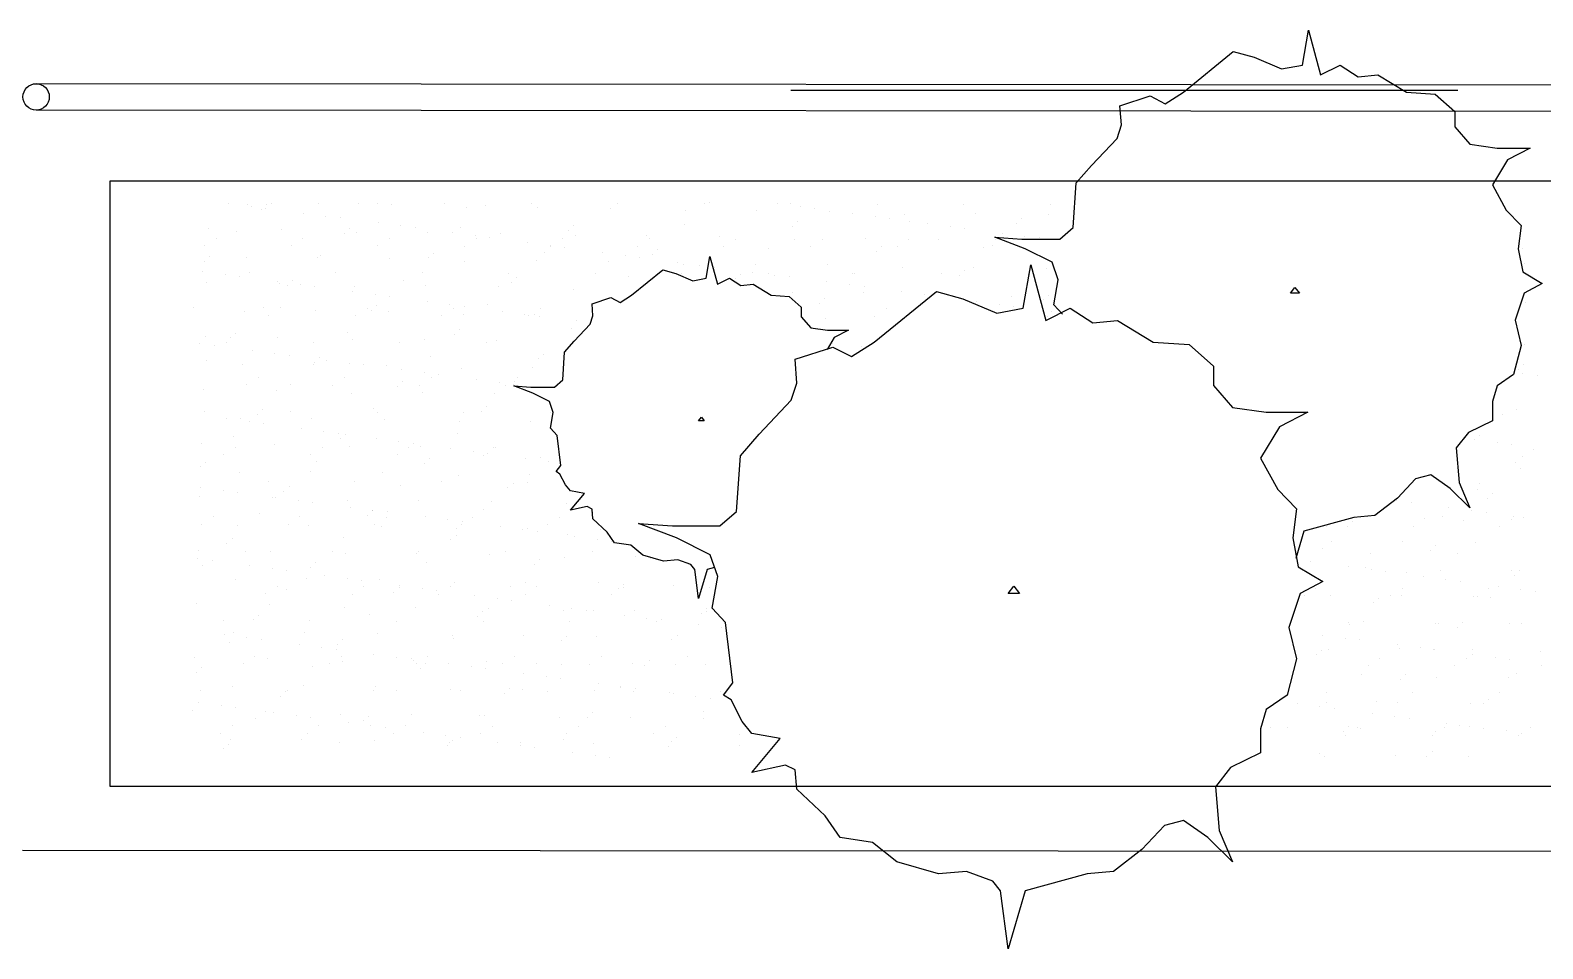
# Model space of a CAD drawing. Header units: inches. Extents: x -173 to 14008, y -3334 to 10368.
# Drawn here: x 12690.5 to 12853.8, y -635.6 to -536.5 of the extents above; entities that cross this region are included whole.
import ezdxf

# ---------------------------------------------------------------- set-up
doc = ezdxf.new("R2010")
doc.units = ezdxf.units.IN
doc.header["$MEASUREMENT"] = 0
doc.layers.add('ARREDI_INTERNI', color=165, linetype='Continuous')
doc.layers.add('PROIEZIONI', color=135, linetype='Continuous')
doc.layers.add('VERDE', color=7, linetype='Continuous', true_color=0x007a1f)

msp = doc.modelspace()

# ---------------------------------------------------------------- linework, layer by layer
at = {"linetype": 'ByBlock'}
for p, q in [((12987.73, -542.49), (12691.18, -542.24)), ((12987.73, -545.32), (12691.18, -545.07))]:
    msp.add_line(p, q, dxfattribs=at)
msp.add_line((13334.29, -625.5), (12689.7, -624.98))
msp.add_lwpolyline([(12978.78, -552.75), (12699.15, -552.75), (12699.15, -618.05), (12978.78, -618.05)], close=True, dxfattribs=at)
msp.add_circle((12691.18, -543.65), 1.42, dxfattribs=at)
at = {"layer": 'ARREDI_INTERNI'}
for p, q in [((12844.64, -542.95), (12772.64, -542.95)), ((12762.68, -578.62), (12762.99, -578.23)), ((12763.29, -578.62), (12762.68, -578.62)), ((12762.99, -578.23), (12763.29, -578.62))]:
    msp.add_line(p, q, dxfattribs=at)
at = {"layer": 'PROIEZIONI', "color": 95, "true_color": 0x499c4e}
for p, q in [((12716.59, -555.11), (12716.59, -555.11)), ((12763.83, -555.03), (12763.83, -555.03)), ((12711.94, -555.12), (12711.94, -555.12)), ((12714.03, -555.23), (12714.03, -555.23)), ((12714.38, -555.44), (12714.38, -555.44)), ((12715.46, -555.76), (12715.46, -555.76)), ((12715.94, -555.65), (12715.94, -555.65)), ((12716.02, -555.26), (12716.02, -555.26)), ((12720.02, -556.19), (12720.02, -556.19)), ((12721.71, -555.2), (12721.71, -555.2)), ((12722.46, -556.51), (12722.46, -556.51)), ((12724.02, -556.71), (12724.02, -556.71)), ((12725.93, -555.13), (12725.93, -555.13)), ((12728.02, -555.15), (12728.02, -555.15)), ((12729.56, -555.3), (12729.56, -555.3)), ((12735.27, -555.14), (12735.27, -555.14)), ((12737.66, -555.59), (12737.66, -555.59)), ((12739.65, -555.4), (12739.65, -555.4)), ((12744.61, -555.16), (12744.61, -555.16)), ((12745.34, -555.55), (12745.34, -555.55)), ((12753.19, -555.65), (12753.19, -555.65)), ((12753.96, -555.18), (12753.96, -555.18)), ((12761.29, -555.95), (12761.29, -555.95)), ((12763.3, -555.19), (12763.3, -555.19)), ((12768.97, -555.91), (12768.97, -555.91)), ((12771.24, -555.16), (12771.24, -555.16)), ((12772.64, -555.21), (12772.64, -555.21)), ((12773.68, -555.48), (12773.68, -555.48)), ((12775.24, -555.69), (12775.24, -555.69)), ((12776.82, -556.01), (12776.82, -556.01)), ((12779.31, -556.22), (12779.31, -556.22)), ((12781.75, -556.55), (12781.75, -556.55)), ((12781.98, -555.23), (12781.98, -555.23)), ((12784.92, -556.3), (12784.92, -556.3)), ((12791.33, -555.24), (12791.33, -555.24)), ((12792.6, -556.26), (12792.6, -556.26)), ((12800.45, -556.36), (12800.45, -556.36)), ((12800.67, -555.26), (12800.67, -555.26)), ((12709.8, -557.91), (12709.8, -557.91)), ((12712.85, -558.16), (12712.85, -558.16)), ((12717.65, -558.01), (12717.65, -558.01)), ((12725.03, -557.89), (12725.03, -557.89)), ((12725.75, -558.3), (12725.75, -558.3)), ((12728.09, -557.25), (12728.09, -557.25)), ((12730.53, -557.57), (12730.53, -557.57)), ((12732.09, -557.78), (12732.09, -557.78)), ((12733.43, -558.27), (12733.43, -558.27)), ((12736.17, -558.31), (12736.17, -558.31)), ((12737.04, -557.79), (12737.04, -557.79)), ((12741.28, -558.37), (12741.28, -558.37)), ((12748.67, -558.03), (12748.67, -558.03)), ((12749.22, -557.52), (12749.22, -557.52)), ((12761.22, -557.42), (12761.22, -557.42)), ((12772.85, -557.66), (12772.85, -557.66)), ((12773.41, -557.15), (12773.41, -557.15)), ((12783.31, -556.75), (12783.31, -556.75)), ((12785.41, -557.05), (12785.41, -557.05)), ((12787.39, -557.29), (12787.39, -557.29)), ((12789.83, -557.61), (12789.83, -557.61)), ((12791.39, -557.81), (12791.39, -557.81)), ((12795.46, -558.35), (12795.46, -558.35)), ((12797.04, -557.29), (12797.04, -557.29)), ((12797.59, -556.78), (12797.59, -556.78)), ((12709.38, -559.7), (12709.38, -559.7)), ((12710.64, -558.9), (12710.64, -558.9)), ((12718.72, -559.72), (12718.72, -559.72)), ((12719.98, -558.91), (12719.98, -558.91)), ((12724.48, -558.4), (12724.48, -558.4)), ((12728.06, -559.74), (12728.06, -559.74)), ((12729.33, -558.93), (12729.33, -558.93)), ((12737.4, -559.75), (12737.4, -559.75)), ((12738.61, -558.63), (12738.61, -558.63)), ((12738.67, -558.95), (12738.67, -558.95)), ((12740.17, -558.84), (12740.17, -558.84)), ((12744.24, -559.38), (12744.24, -559.38)), ((12746.68, -559.7), (12746.68, -559.7)), ((12746.75, -559.77), (12746.75, -559.77)), ((12748.01, -558.96), (12748.01, -558.96)), ((12748.24, -559.9), (12748.24, -559.9)), ((12749.38, -558.66), (12749.38, -558.66)), ((12756.09, -559.79), (12756.09, -559.79)), ((12757.06, -558.62), (12757.06, -558.62)), ((12757.35, -558.98), (12757.35, -558.98)), ((12764.91, -558.72), (12764.91, -558.72)), ((12765.43, -559.8), (12765.43, -559.8)), ((12766.7, -559), (12766.7, -559)), ((12773.01, -559.01), (12773.01, -559.01)), ((12774.77, -559.82), (12774.77, -559.82)), ((12776.04, -559.02), (12776.04, -559.02)), ((12780.69, -558.98), (12780.69, -558.98)), ((12782.42, -559.79), (12782.42, -559.79)), ((12784.12, -559.84), (12784.12, -559.84)), ((12785.38, -559.03), (12785.38, -559.03)), ((12788.54, -559.08), (12788.54, -559.08)), ((12793.46, -559.86), (12793.46, -559.86)), ((12794.43, -559.68), (12794.43, -559.68)), ((12794.72, -559.05), (12794.72, -559.05)), ((12797.9, -558.67), (12797.9, -558.67)), ((12799.46, -558.88), (12799.46, -558.88)), ((12709.31, -561.4), (12709.31, -561.4)), ((12709.87, -560.89), (12709.87, -560.89)), ((12713.84, -561.02), (12713.84, -561.02)), ((12721.52, -560.98), (12721.52, -560.98)), ((12721.87, -560.79), (12721.87, -560.79)), ((12729.37, -561.08), (12729.37, -561.08)), ((12733.5, -561.03), (12733.5, -561.03)), ((12734.05, -560.52), (12734.05, -560.52)), ((12737.47, -561.37), (12737.47, -561.37)), ((12745.15, -561.33), (12745.15, -561.33)), ((12746.06, -560.42), (12746.06, -560.42)), ((12752.32, -560.44), (12752.32, -560.44)), ((12753, -561.43), (12753, -561.43)), ((12754.76, -560.76), (12754.76, -560.76)), ((12756.32, -560.97), (12756.32, -560.97)), ((12757.69, -560.66), (12757.69, -560.66)), ((12758.24, -560.15), (12758.24, -560.15)), ((12760.4, -561.5), (12760.4, -561.5)), ((12770.24, -560.05), (12770.24, -560.05)), ((12781.87, -560.29), (12781.87, -560.29)), ((12851.58, -560.04), (12851.58, -560.04)), ((12851.82, -561.58), (12851.82, -561.58)), ((12709.18, -562.53), (12709.18, -562.53)), ((12711.62, -562.85), (12711.62, -562.85)), ((12713.18, -563.05), (12713.18, -563.05)), ((12714.16, -562.62), (12714.16, -562.62)), ((12723.51, -562.64), (12723.51, -562.64)), ((12732.85, -562.65), (12732.85, -562.65)), ((12742.19, -562.67), (12742.19, -562.67)), ((12743.07, -563.16), (12743.07, -563.16)), ((12751.53, -562.69), (12751.53, -562.69)), ((12755.08, -563.05), (12755.08, -563.05)), ((12760.88, -562.71), (12760.88, -562.71)), ((12761.1, -561.73), (12761.1, -561.73)), ((12762.83, -561.82), (12762.83, -561.82)), ((12764.4, -562.03), (12764.4, -562.03)), ((12767.26, -562.79), (12767.26, -562.79)), ((12768.47, -562.57), (12768.47, -562.57)), ((12768.78, -561.69), (12768.78, -561.69)), ((12770.22, -562.72), (12770.22, -562.72)), ((12770.91, -562.89), (12770.91, -562.89)), ((12772.47, -563.09), (12772.47, -563.09)), ((12776.63, -561.79), (12776.63, -561.79)), ((12779.26, -562.68), (12779.26, -562.68)), ((12779.56, -562.74), (12779.56, -562.74)), ((12784.73, -562.08), (12784.73, -562.08)), ((12788.9, -562.76), (12788.9, -562.76)), ((12790.89, -562.93), (12790.89, -562.93)), ((12791.44, -562.42), (12791.44, -562.42)), ((12792.41, -562.04), (12792.41, -562.04)), ((12798.25, -562.77), (12798.25, -562.77)), ((12800.26, -562.14), (12800.26, -562.14)), ((12709.61, -563.69), (12709.61, -563.69)), ((12717.25, -563.59), (12717.25, -563.59)), ((12717.46, -563.79), (12717.46, -563.79)), ((12718.33, -564.03), (12718.33, -564.03)), ((12718.89, -563.52), (12718.89, -563.52)), ((12719.69, -563.91), (12719.69, -563.91)), ((12721.25, -564.12), (12721.25, -564.12)), ((12725.33, -564.65), (12725.33, -564.65)), ((12725.57, -564.08), (12725.57, -564.08)), ((12730.89, -563.42), (12730.89, -563.42)), ((12733.24, -564.05), (12733.24, -564.05)), ((12741.09, -564.15), (12741.09, -564.15)), ((12742.52, -563.66), (12742.52, -563.66)), ((12749.19, -564.44), (12749.19, -564.44)), ((12766.7, -563.29), (12766.7, -563.29)), ((12772.82, -564.79), (12772.82, -564.79)), ((12776.55, -563.63), (12776.55, -563.63)), ((12778.98, -563.95), (12778.98, -563.95)), ((12780.5, -564.76), (12780.5, -564.76)), ((12780.55, -564.15), (12780.55, -564.15)), ((12784.62, -564.69), (12784.62, -564.69)), ((12708.22, -566.41), (12708.22, -566.41)), ((12715.72, -566.42), (12715.72, -566.42)), ((12717.56, -566.43), (12717.56, -566.43)), ((12726.9, -566.44), (12726.9, -566.44)), ((12727.77, -564.97), (12727.77, -564.97)), ((12727.9, -566.16), (12727.9, -566.16)), ((12729.33, -565.18), (12729.33, -565.18)), ((12733.4, -565.72), (12733.4, -565.72)), ((12735.84, -566.04), (12735.84, -566.04)), ((12736.25, -566.46), (12736.25, -566.46)), ((12737.4, -566.24), (12737.4, -566.24)), ((12739.91, -566.05), (12739.91, -566.05)), ((12745.59, -566.48), (12745.59, -566.48)), ((12775.72, -565.93), (12775.72, -565.93)), ((12776.27, -565.42), (12776.27, -565.42)), ((12787.06, -565.01), (12787.06, -565.01)), ((12792.7, -565.75), (12792.7, -565.75)), ((12795.14, -566.08), (12795.14, -566.08)), ((12796.45, -565.15), (12796.45, -565.15)), ((12796.7, -566.28), (12796.7, -566.28)), ((12799.91, -565.56), (12799.91, -565.56)), ((12800.46, -565.05), (12800.46, -565.05)), ((12851.99, -565.79), (12851.99, -565.79)), ((12713.66, -566.8), (12713.66, -566.8)), ((12716.3, -567.23), (12716.3, -567.23)), ((12721.33, -566.76), (12721.33, -566.76)), ((12725.64, -567.25), (12725.64, -567.25)), ((12727.35, -566.66), (12727.35, -566.66)), ((12729.18, -566.86), (12729.18, -566.86)), ((12734.98, -567.27), (12734.98, -567.27)), ((12737.29, -567.15), (12737.29, -567.15)), ((12741.48, -566.78), (12741.48, -566.78)), ((12743.92, -567.1), (12743.92, -567.1)), ((12744.32, -567.28), (12744.32, -567.28)), ((12744.96, -567.11), (12744.96, -567.11)), ((12745.48, -567.31), (12745.48, -567.31)), ((12749.55, -567.84), (12749.55, -567.84)), ((12776.44, -567.57), (12776.44, -567.57)), ((12781.69, -567.35), (12781.69, -567.35)), ((12782.96, -566.54), (12782.96, -566.54)), ((12800.38, -567.38), (12800.38, -567.38)), ((12800.77, -566.82), (12800.77, -566.82)), ((12709.42, -569.47), (12709.42, -569.47)), ((12712.18, -569.67), (12712.18, -569.67)), ((12712.74, -569.16), (12712.74, -569.16)), ((12717.27, -569.57), (12717.27, -569.57)), ((12724.74, -569.06), (12724.74, -569.06)), ((12736.37, -569.3), (12736.37, -569.3)), ((12736.92, -568.79), (12736.92, -568.79)), ((12748.93, -568.69), (12748.93, -568.69)), ((12708.85, -570.25), (12708.85, -570.25)), ((12710.41, -570.46), (12710.41, -570.46)), ((12711.74, -570.13), (12711.74, -570.13)), ((12714.49, -570.99), (12714.49, -570.99)), ((12716.93, -571.31), (12716.93, -571.31)), ((12721.08, -570.15), (12721.08, -570.15)), ((12725.38, -569.86), (12725.38, -569.86)), ((12730.43, -570.17), (12730.43, -570.17)), ((12733.05, -569.83), (12733.05, -569.83)), ((12739.77, -570.18), (12739.77, -570.18)), ((12740.9, -569.93), (12740.9, -569.93)), ((12745.94, -571.42), (12745.94, -571.42)), ((12749.01, -570.22), (12749.01, -570.22)), ((12777.14, -570.25), (12777.14, -570.25)), ((12780.31, -570.54), (12780.31, -570.54)), ((12851.88, -570.39), (12851.88, -570.39)), ((12709.57, -572.06), (12709.57, -572.06)), ((12713.47, -572.58), (12713.47, -572.58)), ((12718.49, -571.52), (12718.49, -571.52)), ((12721.14, -572.54), (12721.14, -572.54)), ((12721.2, -572.3), (12721.2, -572.3)), ((12721.75, -571.79), (12721.75, -571.79)), ((12722.56, -572.06), (12722.56, -572.06)), ((12725, -572.38), (12725, -572.38)), ((12726.56, -572.58), (12726.56, -572.58)), ((12728.99, -572.64), (12728.99, -572.64)), ((12733.76, -571.69), (12733.76, -571.69)), ((12737.1, -572.93), (12737.1, -572.93)), ((12744.77, -572.89), (12744.77, -572.89)), ((12745.39, -571.93), (12745.39, -571.93)), ((12851.2, -571.6), (12851.2, -571.6)), ((12851.7, -572.58), (12851.7, -572.58)), ((12715.14, -573.94), (12715.14, -573.94)), ((12718.59, -574.69), (12718.59, -574.69)), ((12724.48, -573.95), (12724.48, -573.95)), ((12730.64, -573.12), (12730.64, -573.12)), ((12730.77, -574.42), (12730.77, -574.42)), ((12733.08, -573.44), (12733.08, -573.44)), ((12733.82, -573.97), (12733.82, -573.97)), ((12734.64, -573.65), (12734.64, -573.65)), ((12738.71, -574.18), (12738.71, -574.18)), ((12741.15, -574.5), (12741.15, -574.5)), ((12742.78, -574.32), (12742.78, -574.32)), ((12743.17, -573.99), (12743.17, -573.99)), ((12851.15, -573.09), (12851.15, -573.09)), ((12851.66, -573.52), (12851.66, -573.52)), ((12853.22, -573.72), (12853.22, -573.72)), ((12709.23, -575.25), (12709.23, -575.25)), ((12713.87, -574.74), (12713.87, -574.74)), ((12717.08, -575.35), (12717.08, -575.35)), ((12723.22, -574.76), (12723.22, -574.76)), ((12725.19, -575.64), (12725.19, -575.64)), ((12730.22, -574.93), (12730.22, -574.93)), ((12732.56, -574.78), (12732.56, -574.78)), ((12732.86, -575.61), (12732.86, -575.61)), ((12740.71, -575.71), (12740.71, -575.71)), ((12741.9, -574.79), (12741.9, -574.79)), ((12742.71, -574.71), (12742.71, -574.71)), ((12709.32, -577.65), (12709.32, -577.65)), ((12715.05, -577.93), (12715.05, -577.93)), ((12715.61, -577.43), (12715.61, -577.43)), ((12718.66, -577.66), (12718.66, -577.66)), ((12727.61, -577.32), (12727.61, -577.32)), ((12728, -577.68), (12728, -577.68)), ((12737.35, -577.7), (12737.35, -577.7)), ((12739.24, -577.56), (12739.24, -577.56)), ((12739.79, -577.06), (12739.79, -577.06)), ((12746.69, -577.71), (12746.69, -577.71)), ((12849.46, -577.9), (12849.46, -577.9)), ((12851.01, -577.38), (12851.01, -577.38)), ((12711.72, -578.4), (12711.72, -578.4)), ((12713.28, -578.36), (12713.28, -578.36)), ((12714.16, -578.72), (12714.16, -578.72)), ((12715.72, -578.92), (12715.72, -578.92)), ((12719.8, -579.46), (12719.8, -579.46)), ((12720.95, -578.32), (12720.95, -578.32)), ((12728.8, -578.42), (12728.8, -578.42)), ((12736.91, -578.71), (12736.91, -578.71)), ((12744.58, -578.68), (12744.58, -578.68)), ((12709.04, -581.03), (12709.04, -581.03)), ((12712.44, -580.32), (12712.44, -580.32)), ((12716.9, -581.13), (12716.9, -581.13)), ((12722.23, -579.78), (12722.23, -579.78)), ((12723.8, -579.99), (12723.8, -579.99)), ((12724.07, -580.57), (12724.07, -580.57)), ((12724.62, -580.06), (12724.62, -580.06)), ((12727.87, -580.52), (12727.87, -580.52)), ((12730.31, -580.84), (12730.31, -580.84)), ((12731.87, -581.05), (12731.87, -581.05)), ((12736.63, -579.96), (12736.63, -579.96)), ((12846.46, -580.6), (12846.46, -580.6)), ((12846.95, -580.2), (12846.95, -580.2)), ((12848.9, -580.92), (12848.9, -580.92)), ((12850.46, -581.13), (12850.46, -581.13)), ((12711.45, -582.26), (12711.45, -582.26)), ((12712.72, -581.45), (12712.72, -581.45)), ((12720.79, -582.27), (12720.79, -582.27)), ((12722.06, -581.47), (12722.06, -581.47)), ((12725, -581.42), (12725, -581.42)), ((12730.14, -582.29), (12730.14, -582.29)), ((12731.4, -581.48), (12731.4, -581.48)), ((12732.67, -581.39), (12732.67, -581.39)), ((12733.64, -582.69), (12733.64, -582.69)), ((12735.95, -581.59), (12735.95, -581.59)), ((12738.39, -581.91), (12738.39, -581.91)), ((12739.48, -582.31), (12739.48, -582.31)), ((12739.95, -582.11), (12739.95, -582.11)), ((12740.53, -581.49), (12740.53, -581.49)), ((12740.74, -581.5), (12740.74, -581.5)), ((12744.02, -582.65), (12744.02, -582.65)), ((12745.65, -582.59), (12745.65, -582.59)), ((12851.59, -582.51), (12851.59, -582.51)), ((12852.85, -581.7), (12852.85, -581.7)), ((12708.9, -583.57), (12708.9, -583.57)), ((12709.46, -583.06), (12709.46, -583.06)), ((12713.09, -584.14), (12713.09, -584.14)), ((12720.76, -584.1), (12720.76, -584.1)), ((12721.46, -582.96), (12721.46, -582.96)), ((12728.62, -584.2), (12728.62, -584.2)), ((12733.09, -583.2), (12733.09, -583.2)), ((12736.72, -584.49), (12736.72, -584.49)), ((12744.39, -584.46), (12744.39, -584.46)), ((12746.46, -582.97), (12746.46, -582.97)), ((12850.82, -583.16), (12850.82, -583.16)), ((12851.41, -583.75), (12851.41, -583.75)), ((12708.95, -585.8), (12708.95, -585.8)), ((12711.39, -586.12), (12711.39, -586.12)), ((12716.24, -585.17), (12716.24, -585.17)), ((12718.48, -585.69), (12718.48, -585.69)), ((12725.58, -585.19), (12725.58, -585.19)), ((12730.48, -585.59), (12730.48, -585.59)), ((12734.92, -585.21), (12734.92, -585.21)), ((12742.11, -585.83), (12742.11, -585.83)), ((12742.66, -585.33), (12742.66, -585.33)), ((12744.27, -585.23), (12744.27, -585.23)), ((12846.76, -585.98), (12846.76, -585.98)), ((12847.03, -585.41), (12847.03, -585.41)), ((12708.85, -586.81), (12708.85, -586.81)), ((12712.95, -586.33), (12712.95, -586.33)), ((12716.71, -586.91), (12716.71, -586.91)), ((12717.03, -586.86), (12717.03, -586.86)), ((12717.92, -586.2), (12717.92, -586.2)), ((12719.47, -587.18), (12719.47, -587.18)), ((12721.03, -587.39), (12721.03, -587.39)), ((12724.81, -587.2), (12724.81, -587.2)), ((12732.48, -587.17), (12732.48, -587.17)), ((12740.34, -587.27), (12740.34, -587.27)), ((12748.44, -587.56), (12748.44, -587.56)), ((12838.06, -587.26), (12838.06, -587.26)), ((12839.62, -587.47), (12839.62, -587.47)), ((12847.87, -586.99), (12847.87, -586.99)), ((12848.42, -586.48), (12848.42, -586.48)), ((12710.29, -588.96), (12710.29, -588.96)), ((12715.31, -588.59), (12715.31, -588.59)), ((12719.64, -588.98), (12719.64, -588.98)), ((12725.11, -587.93), (12725.11, -587.93)), ((12726.94, -588.83), (12726.94, -588.83)), ((12727.49, -588.33), (12727.49, -588.33)), ((12727.54, -588.25), (12727.54, -588.25)), ((12728.98, -589), (12728.98, -589)), ((12729.11, -588.45), (12729.11, -588.45)), ((12733.18, -588.99), (12733.18, -588.99)), ((12735.62, -589.31), (12735.62, -589.31)), ((12738.32, -589.01), (12738.32, -589.01)), ((12739.5, -588.22), (12739.5, -588.22)), ((12747.66, -589.03), (12747.66, -589.03)), ((12751.13, -588.47), (12751.13, -588.47)), ((12841.09, -589.2), (12841.09, -589.2)), ((12842.96, -588.98), (12842.96, -588.98)), ((12843.69, -588), (12843.69, -588)), ((12845.26, -589.38), (12845.26, -589.38)), ((12846.13, -588.32), (12846.13, -588.32)), ((12847.69, -588.53), (12847.69, -588.53)), ((12850.43, -589.22), (12850.43, -589.22)), ((12850.63, -588.94), (12850.63, -588.94)), ((12851.77, -589.07), (12851.77, -589.07)), ((12709.03, -589.77), (12709.03, -589.77)), ((12712.9, -589.92), (12712.9, -589.92)), ((12718.37, -589.79), (12718.37, -589.79)), ((12720.57, -589.88), (12720.57, -589.88)), ((12727.71, -589.8), (12727.71, -589.8)), ((12728.43, -589.98), (12728.43, -589.98)), ((12736.51, -590.96), (12736.51, -590.96)), ((12736.53, -590.27), (12736.53, -590.27)), ((12737.05, -589.82), (12737.05, -589.82)), ((12737.18, -589.52), (12737.18, -589.52)), ((12741.26, -590.05), (12741.26, -590.05)), ((12743.69, -590.37), (12743.69, -590.37)), ((12744.2, -590.24), (12744.2, -590.24)), ((12745.26, -590.58), (12745.26, -590.58)), ((12746.4, -589.84), (12746.4, -589.84)), ((12748.52, -590.86), (12748.52, -590.86)), ((12752.06, -590.34), (12752.06, -590.34)), ((12830.48, -589.99), (12830.48, -589.99)), ((12832.7, -589.99), (12832.7, -589.99)), ((12833.25, -589.49), (12833.25, -589.49)), ((12839.82, -590.01), (12839.82, -590.01)), ((12849.16, -590.02), (12849.16, -590.02)), ((12708.66, -592.59), (12708.66, -592.59)), ((12711.77, -591.83), (12711.77, -591.83)), ((12712.33, -591.33), (12712.33, -591.33)), ((12724.33, -591.23), (12724.33, -591.23)), ((12735.96, -591.47), (12735.96, -591.47)), ((12749.33, -591.12), (12749.33, -591.12)), ((12751.77, -591.44), (12751.77, -591.44)), ((12753.33, -591.64), (12753.33, -591.64)), ((12830.09, -592.38), (12830.09, -592.38)), ((12831.05, -591.69), (12831.05, -591.69)), ((12838.72, -591.66), (12838.72, -591.66)), ((12841.72, -592.63), (12841.72, -592.63)), ((12842.27, -592.12), (12842.27, -592.12)), ((12846.58, -591.76), (12846.58, -591.76)), ((12708.63, -593.52), (12708.63, -593.52)), ((12709.16, -594.23), (12709.16, -594.23)), ((12710.19, -593.73), (12710.19, -593.73)), ((12713.82, -592.69), (12713.82, -592.69)), ((12714.26, -594.27), (12714.26, -594.27)), ((12716.52, -592.69), (12716.52, -592.69)), ((12721.34, -593.96), (12721.34, -593.96)), ((12723.16, -592.7), (12723.16, -592.7)), ((12724.62, -592.99), (12724.62, -592.99)), ((12732.29, -592.95), (12732.29, -592.95)), ((12732.5, -592.72), (12732.5, -592.72)), ((12733.35, -593.86), (12733.35, -593.86)), ((12740.15, -593.05), (12740.15, -593.05)), ((12741.84, -592.74), (12741.84, -592.74)), ((12744.98, -594.1), (12744.98, -594.1)), ((12745.53, -593.59), (12745.53, -593.59)), ((12748.25, -593.34), (12748.25, -593.34)), ((12751.19, -592.75), (12751.19, -592.75)), ((12755.92, -593.3), (12755.92, -593.3)), ((12757.53, -593.49), (12757.53, -593.49)), ((12828.78, -593.81), (12828.78, -593.81)), ((12835.27, -592.91), (12835.27, -592.91)), ((12844.61, -592.92), (12844.61, -592.92)), ((12712.71, -595.7), (12712.71, -595.7)), ((12716.7, -594.59), (12716.7, -594.59)), ((12718.26, -594.79), (12718.26, -594.79)), ((12720.39, -595.66), (12720.39, -595.66)), ((12720.79, -594.47), (12720.79, -594.47)), ((12722.34, -595.33), (12722.34, -595.33)), ((12724.78, -595.65), (12724.78, -595.65)), ((12726.34, -595.86), (12726.34, -595.86)), ((12728.24, -595.76), (12728.24, -595.76)), ((12832.85, -594.34), (12832.85, -594.34)), ((12834.67, -594.47), (12834.67, -594.47)), ((12835.29, -594.66), (12835.29, -594.66)), ((12836.85, -594.87), (12836.85, -594.87)), ((12839.11, -595.02), (12839.11, -595.02)), ((12840.93, -595.41), (12840.93, -595.41)), ((12842.77, -594.76), (12842.77, -594.76)), ((12843.36, -595.73), (12843.36, -595.73)), ((12850.44, -594.73), (12850.44, -594.73)), ((12850.74, -595.26), (12850.74, -595.26)), ((12851.29, -594.75), (12851.29, -594.75)), ((12715.95, -597.3), (12715.95, -597.3)), ((12717.21, -596.49), (12717.21, -596.49)), ((12718.18, -596.86), (12718.18, -596.86)), ((12725.29, -597.31), (12725.29, -597.31)), ((12726.55, -596.51), (12726.55, -596.51)), ((12729.81, -597.1), (12729.81, -597.1)), ((12730.36, -596.59), (12730.36, -596.59)), ((12730.41, -596.39), (12730.41, -596.39)), ((12732.85, -596.71), (12732.85, -596.71)), ((12734.41, -596.92), (12734.41, -596.92)), ((12734.63, -597.33), (12734.63, -597.33)), ((12735.9, -596.53), (12735.9, -596.53)), ((12736.34, -596.05), (12736.34, -596.05)), ((12738.49, -597.46), (12738.49, -597.46)), ((12742.37, -596.49), (12742.37, -596.49)), ((12743.97, -597.35), (12743.97, -597.35)), ((12744.01, -596.02), (12744.01, -596.02)), ((12745.24, -596.54), (12745.24, -596.54)), ((12751.87, -596.12), (12751.87, -596.12)), ((12753.32, -597.37), (12753.32, -597.37)), ((12754, -596.73), (12754, -596.73)), ((12754.55, -596.23), (12754.55, -596.23)), ((12754.58, -596.56), (12754.58, -596.56)), ((12759.97, -596.41), (12759.97, -596.41)), ((12763.92, -596.58), (12763.92, -596.58)), ((12828.06, -597.5), (12828.06, -597.5)), ((12829.32, -596.7), (12829.32, -596.7)), ((12830.86, -597.47), (12830.86, -597.47)), ((12837.4, -597.52), (12837.4, -597.52)), ((12838.53, -597.44), (12838.53, -597.44)), ((12838.66, -596.71), (12838.66, -596.71)), ((12844.93, -595.93), (12844.93, -595.93)), ((12846.39, -597.54), (12846.39, -597.54)), ((12846.74, -597.54), (12846.74, -597.54)), ((12848.01, -596.73), (12848.01, -596.73)), ((12849, -596.47), (12849, -596.47)), ((12851.44, -596.79), (12851.44, -596.79)), ((12853, -597), (12853, -597)), ((12708.48, -598.37), (12708.48, -598.37)), ((12716.33, -598.47), (12716.33, -598.47)), ((12724.43, -598.77), (12724.43, -598.77)), ((12732.11, -598.73), (12732.11, -598.73)), ((12739.96, -598.83), (12739.96, -598.83)), ((12740.93, -597.78), (12740.93, -597.78)), ((12742.49, -597.98), (12742.49, -597.98)), ((12746.57, -598.52), (12746.57, -598.52)), ((12748.06, -599.12), (12748.06, -599.12)), ((12749, -598.84), (12749, -598.84)), ((12750.57, -599.05), (12750.57, -599.05)), ((12751.39, -599.12), (12751.39, -599.12)), ((12755.74, -599.08), (12755.74, -599.08)), ((12763.57, -598.86), (12763.57, -598.86)), ((12763.59, -599.18), (12763.59, -599.18)), ((12835.57, -598.26), (12835.57, -598.26)), ((12836.12, -597.75), (12836.12, -597.75)), ((12848.13, -597.65), (12848.13, -597.65)), ((12711.39, -600.2), (12711.39, -600.2)), ((12714.64, -600.1), (12714.64, -600.1)), ((12715.2, -599.6), (12715.2, -599.6)), ((12720.74, -600.22), (12720.74, -600.22)), ((12727.2, -599.49), (12727.2, -599.49)), ((12730.08, -600.23), (12730.08, -600.23)), ((12738.83, -599.73), (12738.83, -599.73)), ((12739.38, -599.23), (12739.38, -599.23)), ((12739.42, -600.25), (12739.42, -600.25)), ((12748.76, -600.27), (12748.76, -600.27)), ((12754.64, -599.58), (12754.64, -599.58)), ((12757.08, -599.9), (12757.08, -599.9)), ((12758.1, -600.28), (12758.1, -600.28)), ((12758.64, -600.11), (12758.64, -600.11)), ((12762.72, -600.64), (12762.72, -600.64)), ((12763.01, -599.37), (12763.01, -599.37)), ((12832.84, -600.42), (12832.84, -600.42)), ((12832.96, -600.65), (12832.96, -600.65)), ((12834.48, -600.25), (12834.48, -600.25)), ((12842.19, -600.44), (12842.19, -600.44)), ((12842.58, -600.54), (12842.58, -600.54)), ((12845.14, -600.39), (12845.14, -600.39)), ((12850.25, -600.51), (12850.25, -600.51)), ((12851.53, -600.45), (12851.53, -600.45)), ((12711.5, -601.67), (12711.5, -601.67)), ((12712.52, -601.48), (12712.52, -601.48)), ((12713.94, -601.99), (12713.94, -601.99)), ((12715.5, -602.2), (12715.5, -602.2)), ((12720.2, -601.44), (12720.2, -601.44)), ((12724.21, -602.23), (12724.21, -602.23)), ((12728.05, -601.54), (12728.05, -601.54)), ((12736.15, -601.83), (12736.15, -601.83)), ((12736.22, -602.13), (12736.22, -602.13)), ((12743.83, -601.8), (12743.83, -601.8)), ((12747.85, -602.37), (12747.85, -602.37)), ((12748.4, -601.86), (12748.4, -601.86)), ((12751.68, -601.9), (12751.68, -601.9)), ((12759.78, -602.19), (12759.78, -602.19)), ((12760.4, -601.76), (12760.4, -601.76)), ((12765.15, -600.97), (12765.15, -600.97)), ((12830.08, -601.75), (12830.08, -601.75)), ((12832.52, -602.07), (12832.52, -602.07)), ((12834.08, -602.27), (12834.08, -602.27)), ((12844.59, -600.89), (12844.59, -600.89)), ((12712.03, -602.49), (12712.03, -602.49)), ((12714.79, -604), (12714.79, -604)), ((12719.57, -602.73), (12719.57, -602.73)), ((12722.01, -603.05), (12722.01, -603.05)), ((12723.57, -603.26), (12723.57, -603.26)), ((12723.66, -602.74), (12723.66, -602.74)), ((12724.13, -604.02), (12724.13, -604.02)), ((12727.65, -603.8), (12727.65, -603.8)), ((12733.47, -604.04), (12733.47, -604.04)), ((12742.82, -604.06), (12742.82, -604.06)), ((12752.16, -604.07), (12752.16, -604.07)), ((12761.5, -604.09), (12761.5, -604.09)), ((12829.42, -603.89), (12829.42, -603.89)), ((12829.98, -603.39), (12829.98, -603.39)), ((12830.67, -603.25), (12830.67, -603.25)), ((12838.16, -602.81), (12838.16, -602.81)), ((12838.34, -603.22), (12838.34, -603.22)), ((12840.6, -603.13), (12840.6, -603.13)), ((12841.98, -603.29), (12841.98, -603.29)), ((12842.16, -603.34), (12842.16, -603.34)), ((12846.2, -603.32), (12846.2, -603.32)), ((12846.23, -603.87), (12846.23, -603.87)), ((12853.61, -603.53), (12853.61, -603.53)), ((12708.29, -604.15), (12708.29, -604.15)), ((12709.05, -605.23), (12709.05, -605.23)), ((12713.52, -604.81), (12713.52, -604.81)), ((12716.14, -604.25), (12716.14, -604.25)), ((12721.05, -605.13), (12721.05, -605.13)), ((12722.87, -604.83), (12722.87, -604.83)), ((12724.24, -604.55), (12724.24, -604.55)), ((12730.09, -604.12), (12730.09, -604.12)), ((12731.65, -604.32), (12731.65, -604.32)), ((12731.92, -604.51), (12731.92, -604.51)), ((12732.21, -604.84), (12732.21, -604.84)), ((12732.68, -605.37), (12732.68, -605.37)), ((12733.23, -604.86), (12733.23, -604.86)), ((12735.72, -604.86), (12735.72, -604.86)), ((12738.16, -605.18), (12738.16, -605.18)), ((12739.72, -605.39), (12739.72, -605.39)), ((12739.77, -604.61), (12739.77, -604.61)), ((12741.55, -604.86), (12741.55, -604.86)), ((12745.24, -604.76), (12745.24, -604.76)), ((12747.87, -604.9), (12747.87, -604.9)), ((12750.89, -604.88), (12750.89, -604.88)), ((12755.55, -604.86), (12755.55, -604.86)), ((12756.87, -605), (12756.87, -605)), ((12757.42, -604.49), (12757.42, -604.49)), ((12760.24, -604.9), (12760.24, -604.9)), ((12763.4, -604.97), (12763.4, -604.97)), ((12834.98, -605.03), (12834.98, -605.03)), ((12836.24, -604.22), (12836.24, -604.22)), ((12844.32, -605.05), (12844.32, -605.05)), ((12845.58, -604.24), (12845.58, -604.24)), ((12848.67, -604.19), (12848.67, -604.19)), ((12850.24, -604.4), (12850.24, -604.4)), ((12853.66, -605.06), (12853.66, -605.06)), ((12708.49, -605.74), (12708.49, -605.74)), ((12712.33, -607.26), (12712.33, -607.26)), ((12720.01, -607.22), (12720.01, -607.22)), ((12727.86, -607.32), (12727.86, -607.32)), ((12743.8, -605.92), (12743.8, -605.92)), ((12746.24, -606.24), (12746.24, -606.24)), ((12747.8, -606.45), (12747.8, -606.45)), ((12751.87, -606.98), (12751.87, -606.98)), ((12754.31, -607.31), (12754.31, -607.31)), ((12826.81, -606.29), (12826.81, -606.29)), ((12834.29, -606.03), (12834.29, -606.03)), ((12838.44, -606.53), (12838.44, -606.53)), ((12838.99, -606.02), (12838.99, -606.02)), ((12842.39, -606.32), (12842.39, -606.32)), ((12850.07, -606.29), (12850.07, -606.29)), ((12851, -605.92), (12851, -605.92)), ((12708.97, -607.71), (12708.97, -607.71)), ((12717.51, -608.37), (12717.51, -608.37)), ((12718.07, -607.86), (12718.07, -607.86)), ((12718.31, -607.73), (12718.31, -607.73)), ((12727.65, -607.75), (12727.65, -607.75)), ((12730.07, -607.76), (12730.07, -607.76)), ((12735.96, -607.61), (12735.96, -607.61)), ((12737, -607.76), (12737, -607.76)), ((12741.7, -608), (12741.7, -608)), ((12742.25, -607.49), (12742.25, -607.49)), ((12743.64, -607.58), (12743.64, -607.58)), ((12746.34, -607.78), (12746.34, -607.78)), ((12751.49, -607.68), (12751.49, -607.68)), ((12754.26, -607.39), (12754.26, -607.39)), ((12755.68, -607.8), (12755.68, -607.8)), ((12755.87, -607.51), (12755.87, -607.51)), ((12759.59, -607.97), (12759.59, -607.97)), ((12759.95, -608.05), (12759.95, -608.05)), ((12762.39, -608.37), (12762.39, -608.37)), ((12763.95, -608.57), (12763.95, -608.57)), ((12765.02, -607.81), (12765.02, -607.81)), ((12830.42, -607.93), (12830.42, -607.93)), ((12835.83, -608.92), (12835.83, -608.92)), ((12839.76, -607.95), (12839.76, -607.95)), ((12848.01, -608.65), (12848.01, -608.65)), ((12849.11, -607.97), (12849.11, -607.97)), ((12708.1, -609.93), (12708.1, -609.93)), ((12708.73, -609.07), (12708.73, -609.07)), ((12711.17, -609.39), (12711.17, -609.39)), ((12712.73, -609.6), (12712.73, -609.6)), ((12715.95, -610.03), (12715.95, -610.03)), ((12716.81, -610.14), (12716.81, -610.14)), ((12719.25, -610.46), (12719.25, -610.46)), ((12724.05, -610.33), (12724.05, -610.33)), ((12727.08, -610.5), (12727.08, -610.5)), ((12731.73, -610.29), (12731.73, -610.29)), ((12739.09, -610.39), (12739.09, -610.39)), ((12739.58, -610.39), (12739.58, -610.39)), ((12751.27, -610.13), (12751.27, -610.13)), ((12763.27, -610.02), (12763.27, -610.02)), ((12827.32, -609.15), (12827.32, -609.15)), ((12829.76, -609.47), (12829.76, -609.47)), ((12830.48, -609.04), (12830.48, -609.04)), ((12831.32, -609.68), (12831.32, -609.68)), ((12835.39, -610.21), (12835.39, -610.21)), ((12837.83, -610.53), (12837.83, -610.53)), ((12838.16, -609), (12838.16, -609)), ((12846.01, -609.1), (12846.01, -609.1)), ((12847.46, -609.16), (12847.46, -609.16)), ((12712.37, -611.52), (12712.37, -611.52)), ((12714.9, -610.76), (12714.9, -610.76)), ((12720.81, -610.66), (12720.81, -610.66)), ((12721.71, -611.53), (12721.71, -611.53)), ((12724.88, -611.2), (12724.88, -611.2)), ((12726.53, -611), (12726.53, -611)), ((12727.32, -611.52), (12727.32, -611.52)), ((12728.88, -611.73), (12728.88, -611.73)), ((12731.05, -611.55), (12731.05, -611.55)), ((12740.39, -611.57), (12740.39, -611.57)), ((12747.68, -610.68), (12747.68, -610.68)), ((12749.74, -611.58), (12749.74, -611.58)), ((12750.72, -610.63), (12750.72, -610.63)), ((12755.36, -610.65), (12755.36, -610.65)), ((12759.08, -611.6), (12759.08, -611.6)), ((12763.21, -610.75), (12763.21, -610.75)), ((12824.48, -611.72), (12824.48, -611.72)), ((12826.25, -611.71), (12826.25, -611.71)), ((12832.29, -612.16), (12832.29, -612.16)), ((12832.84, -611.66), (12832.84, -611.66)), ((12833.82, -611.74), (12833.82, -611.74)), ((12834.1, -611.81), (12834.1, -611.81)), ((12839.39, -610.74), (12839.39, -610.74)), ((12842.2, -612.1), (12842.2, -612.1)), ((12843.16, -611.75), (12843.16, -611.75)), ((12843.47, -611.28), (12843.47, -611.28)), ((12844.85, -611.55), (12844.85, -611.55)), ((12845.91, -611.6), (12845.91, -611.6)), ((12847.47, -611.8), (12847.47, -611.8)), ((12849.88, -612.07), (12849.88, -612.07)), ((12852.5, -611.77), (12852.5, -611.77)), ((12711.1, -612.32), (12711.1, -612.32)), ((12711.92, -613.5), (12711.92, -613.5)), ((12712.14, -613.04), (12712.14, -613.04)), ((12719.82, -613), (12719.82, -613)), ((12720.44, -612.34), (12720.44, -612.34)), ((12723.92, -613.39), (12723.92, -613.39)), ((12727.67, -613.1), (12727.67, -613.1)), ((12729.79, -612.36), (12729.79, -612.36)), ((12732.96, -612.26), (12732.96, -612.26)), ((12735.4, -612.58), (12735.4, -612.58)), ((12735.55, -613.64), (12735.55, -613.64)), ((12735.77, -613.39), (12735.77, -613.39)), ((12736.1, -613.13), (12736.1, -613.13)), ((12736.96, -612.79), (12736.96, -612.79)), ((12739.13, -612.37), (12739.13, -612.37)), ((12741.03, -613.33), (12741.03, -613.33)), ((12743.45, -613.36), (12743.45, -613.36)), ((12743.47, -613.65), (12743.47, -613.65)), ((12745.03, -613.85), (12745.03, -613.85)), ((12748.11, -613.03), (12748.11, -613.03)), ((12748.47, -612.39), (12748.47, -612.39)), ((12751.3, -613.46), (12751.3, -613.46)), ((12757.81, -612.41), (12757.81, -612.41)), ((12759.4, -613.75), (12759.4, -613.75)), ((12759.73, -613.27), (12759.73, -613.27)), ((12760.29, -612.76), (12760.29, -612.76)), ((12767.08, -613.71), (12767.08, -613.71)), ((12767.16, -612.42), (12767.16, -612.42)), ((12832.55, -612.54), (12832.55, -612.54)), ((12841.9, -612.56), (12841.9, -612.56)), ((12851.24, -612.58), (12851.24, -612.58)), ((12851.54, -612.34), (12851.54, -612.34)), ((12711.36, -614), (12711.36, -614)), ((12749.11, -614.39), (12749.11, -614.39)), ((12751.55, -614.71), (12751.55, -614.71)), ((12753.11, -614.91), (12753.11, -614.91)), ((12829.68, -614.55), (12829.68, -614.55)), ((12830.29, -614.82), (12830.29, -614.82)), ((12837.97, -614.78), (12837.97, -614.78)), ((12841.31, -614.8), (12841.31, -614.8)), ((12841.86, -614.29), (12841.86, -614.29)), ((12845.82, -614.88), (12845.82, -614.88))]:
    msp.add_line(p, q, dxfattribs=at)
at = {"layer": 'VERDE'}
for p, q in [((12827.88, -540.21), (12828.53, -536.46)), ((12828.53, -536.46), (12829.83, -541.26)), ((12815.02, -543.14), (12820.39, -538.75)), ((12820.39, -538.75), (12822.67, -539.38)), ((12822.67, -539.38), (12825.6, -540.63)), ((12825.6, -540.63), (12827.88, -540.21)), ((12829.83, -541.26), (12831.95, -540.21)), ((12831.95, -540.21), (12833.9, -541.47)), ((12833.9, -541.47), (12836.02, -541.26)), ((12836.02, -541.26), (12839.11, -543.14)), ((12808.18, -544.6), (12811.44, -543.55)), ((12811.44, -543.55), (12813.07, -544.39)), ((12813.07, -544.39), (12815.02, -543.14)), ((12839.11, -543.14), (12842.2, -543.34)), ((12842.2, -543.34), (12844.32, -545.22)), ((12808.35, -546.68), (12808.18, -544.6)), ((12844.32, -545.22), (12844.32, -546.89)), ((12807.86, -548.14), (12808.35, -546.68)), ((12844.32, -546.89), (12845.95, -548.77)), ((12805.09, -551.07), (12807.86, -548.14)), ((12845.95, -548.77), (12848.88, -549.19)), ((12848.88, -549.19), (12852.46, -549.19)), ((12852.46, -549.19), (12850.02, -550.44)), ((12803.46, -552.94), (12805.09, -551.07)), ((12850.02, -550.44), (12848.39, -553.15)), ((12803.14, -557.74), (12803.46, -552.94)), ((12848.39, -553.15), (12849.85, -555.86)), ((12849.85, -555.86), (12851.48, -557.53)), ((12801.67, -558.99), (12803.14, -557.74)), ((12851.48, -557.53), (12851.16, -560.04)), ((12797.93, -560.04), (12794.67, -558.79)), ((12794.67, -558.79), (12797.6, -558.99)), ((12797.6, -558.99), (12801.67, -558.99)), ((12763.5, -563.23), (12763.9, -560.88)), ((12763.9, -560.88), (12764.72, -563.88)), ((12800.86, -561.5), (12797.93, -560.04)), ((12801.51, -563.38), (12800.86, -561.5)), ((12851.16, -560.04), (12851.65, -562.54)), ((12755.46, -565.06), (12758.82, -562.32)), ((12758.82, -562.32), (12760.24, -562.71)), ((12760.24, -562.71), (12762.07, -563.49)), ((12762.07, -563.49), (12763.5, -563.23)), ((12764.72, -563.88), (12766.04, -563.23)), ((12766.04, -563.23), (12767.26, -564.01)), ((12797.73, -566.47), (12798.54, -561.78)), ((12798.54, -561.78), (12800.17, -567.78)), ((12851.65, -562.54), (12853.76, -563.79)), ((12767.26, -564.01), (12768.58, -563.88)), ((12768.58, -563.88), (12770.51, -565.06)), ((12781.65, -570.13), (12788.37, -564.65)), ((12788.37, -564.65), (12791.22, -565.43)), ((12801.02, -566.09), (12801.51, -563.38)), ((12826.58, -564.84), (12827.07, -564.21)), ((12827.55, -564.84), (12826.58, -564.84)), ((12827.07, -564.21), (12827.55, -564.84)), ((12851.81, -564.84), (12850.83, -567.76)), ((12853.76, -563.79), (12851.81, -564.84)), ((12751.19, -565.97), (12753.22, -565.32)), ((12751.29, -567.27), (12751.19, -565.97)), ((12753.22, -565.32), (12754.24, -565.84)), ((12754.24, -565.84), (12755.46, -565.06)), ((12770.51, -565.06), (12772.45, -565.19)), ((12772.45, -565.19), (12773.77, -566.36)), ((12773.77, -566.36), (12773.77, -567.4)), ((12791.22, -565.43), (12794.88, -567)), ((12794.88, -567), (12797.73, -566.47)), ((12800.17, -567.78), (12802.81, -566.47)), ((12801.96, -567.12), (12801.02, -566.09)), ((12802.81, -566.47), (12805.26, -568.04)), ((12750.98, -568.19), (12751.29, -567.27)), ((12773.77, -567.4), (12774.79, -568.58)), ((12805.26, -568.04), (12807.9, -567.78)), ((12807.9, -567.78), (12811.77, -570.13)), ((12850.83, -567.76), (12851.48, -570.47)), ((12749.25, -570.01), (12750.98, -568.19)), ((12774.79, -568.58), (12776.62, -568.84)), ((12777.33, -569.62), (12776.56, -570.91)), ((12776.62, -568.84), (12778.86, -568.84)), ((12778.86, -568.84), (12777.33, -569.62)), ((12748.03, -574.19), (12748.23, -571.19)), ((12748.23, -571.19), (12749.25, -570.01)), ((12773.11, -571.95), (12777.18, -570.65)), ((12777.18, -570.65), (12779.21, -571.69)), ((12779.21, -571.69), (12781.65, -570.13)), ((12811.77, -570.13), (12815.63, -570.39)), ((12815.63, -570.39), (12818.28, -572.73)), ((12851.48, -570.47), (12850.67, -573.6)), ((12773.31, -574.56), (12773.11, -571.95)), ((12818.28, -572.73), (12818.28, -574.82)), ((12747.12, -574.97), (12748.03, -574.19)), ((12772.7, -576.39), (12773.31, -574.56)), ((12850.67, -573.6), (12848.88, -574.85)), ((12744.78, -575.62), (12742.74, -574.84)), ((12742.74, -574.84), (12744.57, -574.97)), ((12744.57, -574.97), (12747.12, -574.97)), ((12746.61, -576.53), (12744.78, -575.62)), ((12818.28, -574.82), (12820.31, -577.17)), ((12848.88, -574.85), (12848.39, -576.52)), ((12747.01, -577.71), (12746.61, -576.53)), ((12746.71, -579.4), (12747.01, -577.71)), ((12769.24, -580.04), (12772.7, -576.39)), ((12820.31, -577.17), (12823.97, -577.69)), ((12823.97, -577.69), (12828.45, -577.69)), ((12828.45, -577.69), (12825.4, -579.26)), ((12848.39, -576.52), (12848.39, -578.61)), ((12747.42, -580.19), (12746.71, -579.4)), ((12825.4, -579.26), (12823.36, -582.65)), ((12848.39, -578.61), (12845.79, -579.86)), ((12747.83, -583.45), (12747.42, -580.19)), ((12767.21, -582.39), (12769.24, -580.04)), ((12845.79, -579.86), (12844.48, -581.53)), ((12766.8, -588.39), (12767.21, -582.39)), ((12823.36, -582.65), (12825.2, -586.04)), ((12844.48, -581.53), (12844.81, -585.29)), ((12747.32, -584.1), (12747.83, -583.45)), ((12747.73, -584.36), (12747.32, -584.1)), ((12748.34, -585.53), (12747.73, -584.36)), ((12841.72, -584.45), (12840.09, -584.87)), ((12843.83, -585.91), (12841.72, -584.45)), ((12748.85, -586.19), (12748.34, -585.53)), ((12825.2, -586.04), (12827.23, -588.12)), ((12840.09, -584.87), (12838.14, -586.96)), ((12845.95, -588), (12843.83, -585.91)), ((12844.81, -585.29), (12845.95, -588)), ((12750.37, -586.45), (12748.85, -586.19)), ((12748.85, -588.27), (12750.37, -586.45)), ((12838.14, -586.96), (12835.69, -588.84)), ((12750.68, -587.88), (12748.85, -588.27)), ((12751.19, -588.14), (12750.68, -587.88)), ((12751.29, -589.19), (12751.19, -588.14)), ((12752.81, -590.62), (12751.29, -589.19)), ((12764.97, -589.95), (12766.8, -588.39)), ((12827.23, -588.12), (12826.82, -591.25)), ((12833.41, -589.04), (12828.04, -590.51)), ((12835.69, -588.84), (12833.41, -589.04)), ((12753.63, -591.79), (12752.81, -590.62)), ((12760.29, -591.25), (12756.22, -589.69)), ((12756.22, -589.69), (12759.88, -589.95)), ((12759.88, -589.95), (12764.97, -589.95)), ((12828.04, -590.51), (12827.17, -593.48)), ((12755.36, -592.05), (12753.63, -591.79)), ((12756.68, -593.1), (12755.36, -592.05)), ((12763.95, -593.08), (12760.29, -591.25)), ((12826.82, -591.25), (12827.43, -594.38)), ((12758.92, -593.75), (12756.68, -593.1)), ((12760.44, -593.62), (12758.92, -593.75)), ((12761.87, -594.14), (12760.44, -593.62)), ((12762.27, -594.66), (12761.87, -594.14)), ((12764.77, -595.43), (12763.95, -593.08)), ((12762.68, -597.79), (12762.27, -594.66)), ((12763.6, -594.66), (12762.68, -597.79)), ((12764.39, -594.45), (12763.6, -594.66)), ((12764.16, -598.82), (12764.77, -595.43)), ((12827.43, -594.38), (12830.08, -595.95)), ((12796.1, -597.25), (12796.71, -596.47)), ((12797.32, -597.25), (12796.1, -597.25)), ((12796.71, -596.47), (12797.32, -597.25)), ((12827.64, -597.25), (12826.42, -600.91)), ((12830.08, -595.95), (12827.64, -597.25)), ((12765.58, -600.38), (12764.16, -598.82)), ((12766.39, -606.91), (12765.58, -600.38)), ((12826.42, -600.91), (12827.23, -604.3)), ((12827.23, -604.3), (12826.21, -608.21)), ((12765.38, -608.21), (12766.39, -606.91)), ((12766.19, -608.73), (12765.38, -608.21)), ((12767.41, -611.08), (12766.19, -608.73)), ((12826.21, -608.21), (12823.97, -609.77)), ((12823.97, -609.77), (12823.36, -611.86)), ((12768.43, -612.38), (12767.41, -611.08)), ((12823.36, -611.86), (12823.36, -614.47)), ((12771.48, -612.9), (12768.43, -612.38)), ((12768.43, -616.56), (12771.48, -612.9)), ((12823.36, -614.47), (12820.11, -616.04)), ((12772.09, -615.77), (12768.43, -616.56)), ((12773.11, -616.3), (12772.09, -615.77)), ((12773.31, -618.38), (12773.11, -616.3)), ((12820.11, -616.04), (12818.48, -618.12)), ((12776.36, -621.25), (12773.31, -618.38)), ((12818.48, -618.12), (12818.89, -622.82)), ((12777.99, -623.6), (12776.36, -621.25)), ((12815.02, -621.77), (12812.99, -622.3)), ((12817.67, -623.6), (12815.02, -621.77)), ((12781.45, -624.12), (12777.99, -623.6)), ((12812.99, -622.3), (12810.55, -624.9)), ((12820.31, -626.21), (12817.67, -623.6)), ((12818.89, -622.82), (12820.31, -626.21)), ((12784.1, -626.21), (12781.45, -624.12)), ((12810.55, -624.9), (12807.49, -627.25)), ((12788.57, -627.51), (12784.1, -626.21)), ((12791.62, -627.25), (12788.57, -627.51)), ((12794.47, -628.29), (12791.62, -627.25)), ((12795.29, -629.34), (12794.47, -628.29)), ((12804.65, -627.51), (12797.93, -629.34)), ((12807.49, -627.25), (12804.65, -627.51)), ((12796.1, -635.6), (12795.29, -629.34)), ((12797.93, -629.34), (12796.1, -635.6))]:
    msp.add_line(p, q, dxfattribs=at)

doc.saveas('drawing.dxf')
